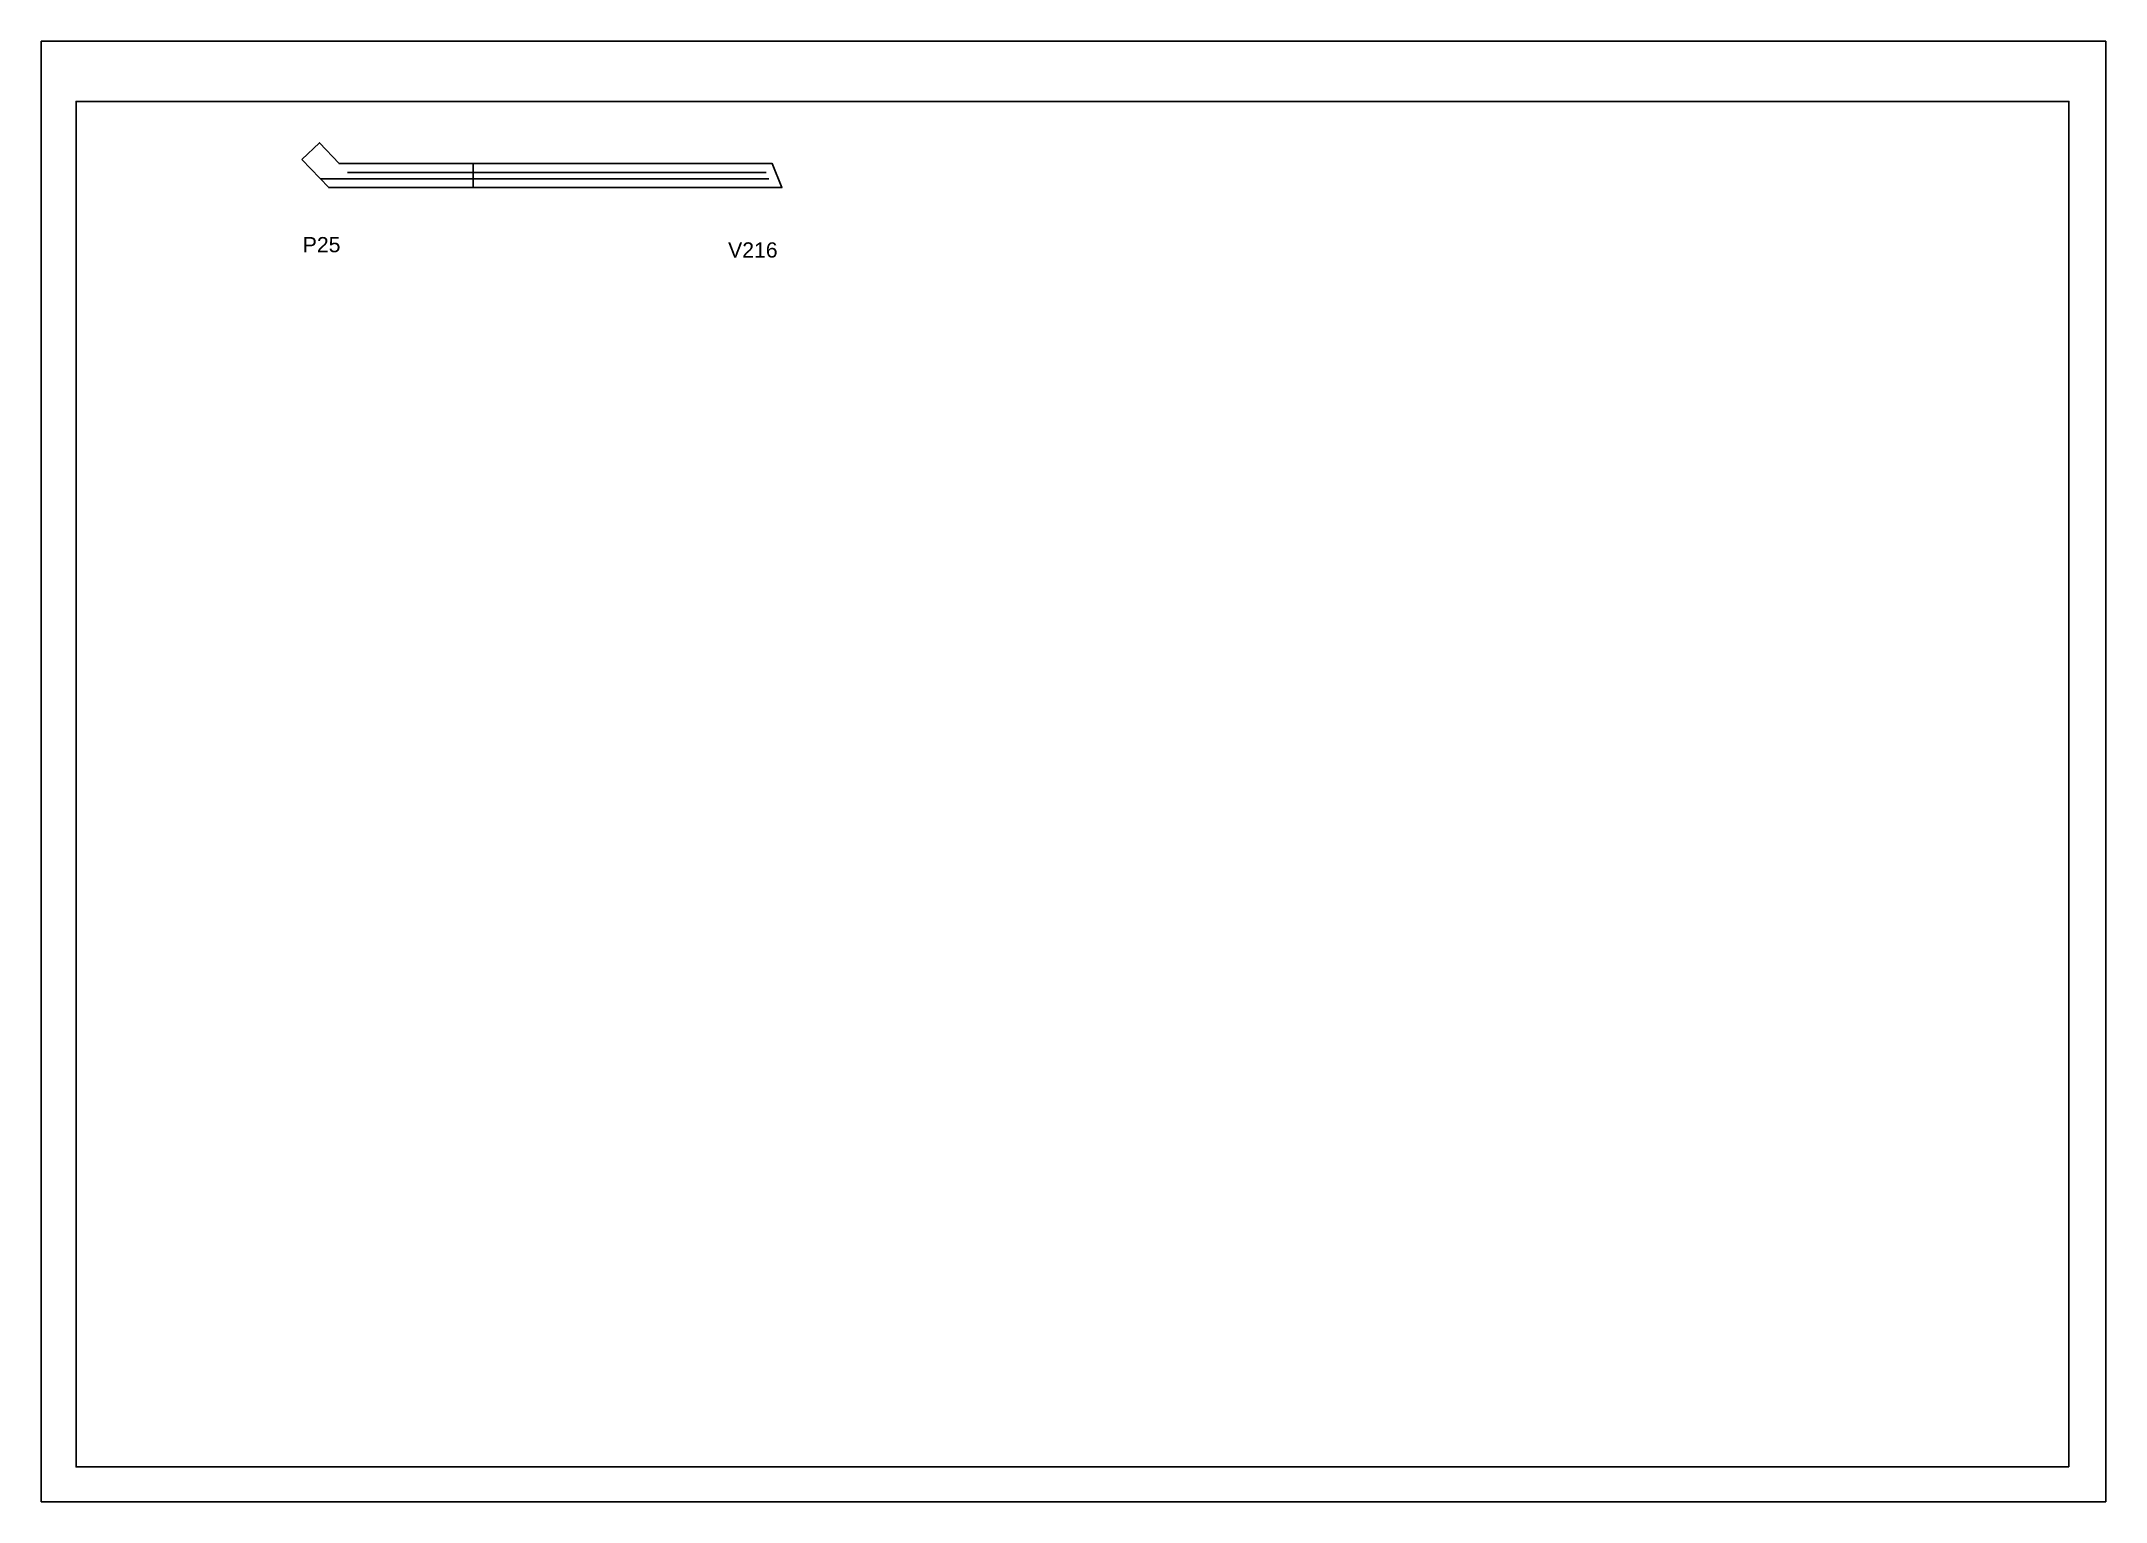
# Paper-space layout '10' of a CAD drawing. Extents: x 0 to 297, y 0 to 210.
# The model-space entities are those that its viewports show. They can reach past a viewport. Long polylines and large blocks are cut down to what shows.
import ezdxf

# ---------------------------------------------------------------- set-up
doc = ezdxf.new("R2010")
doc.units = 0
for name, color, linetype in [('5', 5, 'Continuous'), ('NOMENCLATURA', 7, 'Continuous'), ('Painéis', 200, 'Continuous'), ('SARR_2.2x7', 40, 'Continuous')]:
    doc.layers.add(name, color=color, linetype=linetype)
doc.styles.get("Standard").update_dxf_attribs({"font": 'arial.ttf'})

msp = doc.modelspace()

# ---------------------------------------------------------------- linework, layer by layer
at = {"layer": 'Painéis'}
msp.add_line((1853.7, 16600.9), (1853.7, 16619.9), dxfattribs=at)
msp.add_lwpolyline([(1718.3, 16623.2), (1739.4, 16600.9), (2097.7, 16600.9), (2090.1, 16619.9), (1747.6, 16619.9), (1732.1, 16636.3), (1718.3, 16623.2)], dxfattribs=at)
at = {"layer": 'SARR_2.2x7', "linetype": 'Continuous'}
for p, q in [((1732.8, 16607.9), (1853.7, 16607.9)), ((1853.7, 16612.9), (1754.2, 16612.9)), ((2085.4, 16612.9), (1853.7, 16612.9)), ((1853.7, 16607.9), (2087.4, 16607.9))]:
    msp.add_line(p, q, dxfattribs=at)

# ---------------------------------------------------------------- texts
at = {"layer": '5', "linetype": 'Continuous'}
for s, p in [('P25', (1718.9, 16549.8)), ('V216', (2055.2, 16545.6))]:
    msp.add_text(s, height=12, rotation=360, dxfattribs=at).set_placement(p)
at = {"layer": 'NOMENCLATURA', "linetype": 'Continuous'}
msp.add_text('V214.C', height=16.5, dxfattribs=at).set_placement((1677.8, 16670.2))

psp = doc.layouts.new('10')

# ---------------------------------------------------------------- linework, layer by layer
for points in [[(0, 0), (297, 0), (297, 210), (0, 210)], [(291.7, 5), (5, 5), (5, 201.35), (291.7, 201.35)]]:
    psp.add_lwpolyline(points, close=True)

# ---------------------------------------------------------------- viewports
at = {"layer": 'Defpoints'}
psp.add_viewport(center=(148.35, 103.17), size=(286.7, 196.3459), view_center_point=(2327.48, 16129.37), view_height=1079.0914, dxfattribs=at)

doc.saveas('drawing.dxf')
